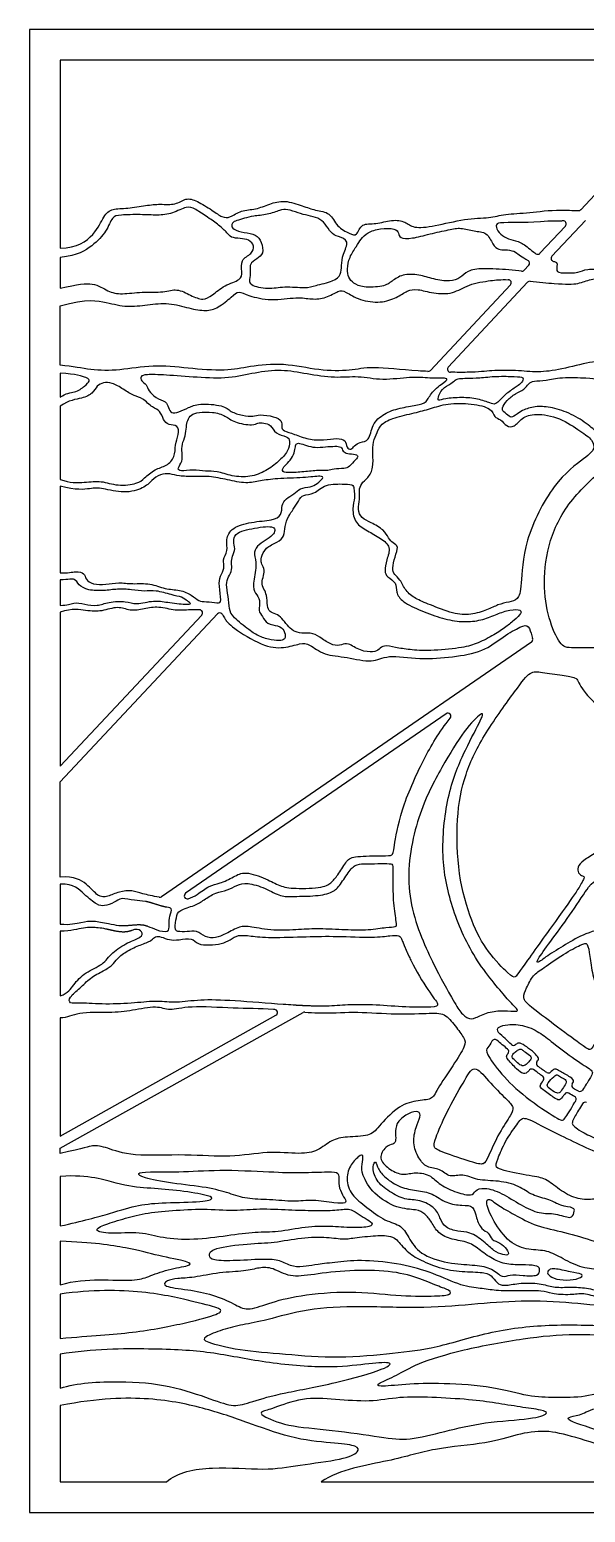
# Model space of a CAD drawing. Header units: millimetres. Extents: x -109 to 109, y -156 to 104.
# Drawn here: x 3.3 to 39.6, y 7.4 to 104.2 of the extents above; entities that cross this region are included whole.
import ezdxf

# ---------------------------------------------------------------- set-up
doc = ezdxf.new("R2010")
doc.units = ezdxf.units.MM
doc.header["$MEASUREMENT"] = 0
doc.layers.add('Layer 03', color=5, linetype='Continuous', true_color=0x0000ff)

msp = doc.modelspace()

# ---------------------------------------------------------------- linework, layer by layer
at = {"layer": 'Layer 03'}
for p, q in [((109.39, 104.176), (3.3, 104.176)), ((3.3, 104.176), (3.3, 7.419)), ((48.363, 102.176), (5.3, 102.176)), ((5.3, 102.176), (5.3, 89.925)), ((39.253, 92.429), (48.363, 102.176)), ((36.589, 89.58), (38.254, 91.36)), ((39.551, 91.723), (37.368, 89.388)), ((5.3, 89.31), (5.3, 87.302)), ((35.862, 88.802), (35.557, 88.476)), ((34.666, 87.522), (29.443, 81.935)), ((30.608, 82.155), (35.783, 87.692)), ((5.3, 82.272), (5.3, 86.158)), ((5.3, 81.759), (5.3, 80.196)), ((5.3, 79.611), (5.3, 74.829)), ((5.3, 74.389), (5.3, 68.733)), ((5.3, 68.272), (5.3, 66.605)), ((5.3, 66.172), (5.3, 56.105)), ((5.3, 55.08), (15.55, 66.046)), ((5.3, 56.105), (14.527, 65.977)), ((36.032, 64.215), (11.909, 47.587)), ((30.473, 59.533), (13.475, 47.817)), ((5.3, 48.876), (5.3, 55.08)), ((5.3, 48.409), (5.3, 45.809)), ((5.3, 45.35), (5.3, 41.126)), ((5.3, 31.175), (21.133, 40.04)), ((5.3, 31.977), (19.369, 39.854)), ((5.3, 39.699), (5.3, 31.977)), ((5.3, 30.84), (5.3, 31.175)), ((5.3, 29.346), (5.3, 26.112)), ((5.3, 25.108), (5.3, 22.275)), ((5.3, 21.662), (5.3, 18.765)), ((5.3, 17.733), (5.3, 15.517)), ((5.3, 14.39), (5.3, 9.419)), ((5.3, 9.419), (12.222, 9.419)), ((22.326, 9.419), (51.402, 9.419)), ((3.3, 7.419), (109.39, 7.419))]:
    msp.add_line(p, q, dxfattribs=at)
for centre, start, end in [((39.106, 92.566), 267.29762, 316.93275), ((38.107, 91.497), 316.93275, 94.67138), ((35.716, 88.938), 316.93275, 57.30975), ((36.443, 89.716), 233.55899, 316.93275), ((37.514, 89.251), 136.93275, 258.9168), ((35.411, 88.612), 262.81617, 316.93275), ((34.52, 87.659), 316.93275, 88.16211), ((35.929, 87.555), 84.74202, 136.93275), ((29.297, 82.071), 267.0303, 316.93275), ((30.754, 82.019), 136.93275, 268.8685), ((14.381, 66.114), 316.93275, 88.92839), ((15.696, 65.909), 45.00481, 136.93275), ((35.919, 64.379), 304.57724, 17.49241), ((30.586, 59.368), 320.71244, 124.57724), ((11.796, 47.752), 259.43904, 304.57724), ((13.589, 47.652), 124.57724, 286.86786), ((19.271, 40.028), 299.24564, 85.96056), ((21.231, 39.865), 85.66041, 119.24564), ((34.004, 38.901), 122.84987, 226.25974), ((33.641, 38.083), 50.17054, 154.57499), ((34.872, 38.093), 227.97143, 310.37515), ((34.354, 37.493), 321.32222, 50.73822), ((36.555, 36.704), 142.60856, 233.62864), ((36.06, 36.15), 53.18178, 135.50741), ((36.654, 35.717), 321.5185, 54.54258), ((37.141, 36.292), 236.18483, 315.89851), ((38.864, 35.265), 146.08741, 241.68881), ((39.201, 35.087), 242.47702, 327.41777), ((38.366, 34.601), 59.73333, 144.41908), ((38.754, 34.381), 328.16041, 61.17471), ((39.529, 33.978), 63.80043, 148.44352)]:
    msp.add_arc(centre, 0.2, start, end, dxfattribs=at)
for points, knots in [([(5.3, 89.925), (6.401, 89.925), (7.649, 90.83), (8.113, 92.078), (8.676, 92.518), (9.655, 92.493), (10.927, 92.714), (11.807, 92.811), (12.835, 92.714), (13.495, 93.227), (14.18, 93.032), (15.257, 92.371), (15.868, 91.906), (16.358, 91.882), (17.092, 92.42), (18.046, 92.42), (18.951, 92.811), (19.905, 93.081), (21.153, 92.665), (21.911, 92.371), (22.938, 92.273), (23.305, 91.295), (24.235, 90.854), (24.651, 90.659), (24.92, 91.588), (25.874, 91.441), (26.926, 91.808), (27.856, 91.662), (28.271, 91.197), (29.641, 91.319), (31.741, 91.872), (33.354, 91.872), (34.242, 92.152), (35.878, 92.199), (37.403, 92.443), (38.717, 92.384), (39.097, 92.366)], [536.457044, 536.457044, 536.457044, 536.457044, 537.767975, 539.078907, 540.389838, 541.700769, 543.0117, 544.322632, 545.633563, 546.944494, 548.255425, 549.566357, 550.877288, 552.188219, 553.49915, 554.810082, 556.121013, 557.431944, 558.742876, 560.053807, 561.364738, 562.675669, 563.986601, 565.297532, 566.608463, 567.919394, 569.230326, 570.541257, 571.852188, 573.163119, 574.474051, 575.784982, 577.095913, 578.406844, 579.717776, 580.262351, 580.262351, 580.262351, 580.262351]), ([(35.386, 88.414), (35.155, 88.443), (34.435, 88.52), (32.785, 88.62), (31.829, 88.456), (31.406, 87.951), (30.763, 87.705), (29.616, 87.883), (28.728, 88.211), (27.594, 88.238), (26.911, 87.746), (26.433, 87.391), (24.971, 87.336), (24.424, 87.623), (24.083, 87.992), (24.014, 88.525), (24.137, 89.331), (24.465, 89.814), (24.593, 90.011), (24.72, 90.208), (24.902, 90.514), (25.314, 90.952), (26.165, 91.218), (27.189, 91.218), (27.389, 90.899), (27.389, 90.567), (28.213, 90.514), (29.397, 90.859), (30.713, 91.125), (31.405, 91.285), (32.296, 90.992), (33.147, 90.992), (33.506, 90.115), (33.918, 89.782), (34.277, 89.835), (34.955, 89.742), (35.208, 89.463), (35.519, 89.292), (35.771, 89.14), (35.824, 89.107)], [-14.800309, -14.800309, -14.800309, -14.800309, -14.264597, -13.422045, -12.579492, -11.73694, -10.894388, -10.051835, -9.209283, -8.36673, -7.524178, -6.681625, -5.839073, -4.99652, -4.153968, -3.311416, -2.468863, -1.626311, -1.626311, -1.626311, -0.783758, 0.058794, 0.901347, 1.743899, 2.586452, 3.429004, 4.271557, 5.114109, 5.956661, 6.799214, 7.641766, 8.484319, 9.326871, 10.169424, 11.011976, 11.854529, 12.697081, 13.539634, 13.762297, 13.762297, 13.762297, 13.762297]), ([(37.106, 91.678), (35.749, 91.574), (34.236, 91.591), (33.714, 91.556), (33.714, 91.191), (34.131, 90.686), (34.653, 90.478), (35.349, 90.339), (35.832, 89.936), (36.226, 89.627), (36.324, 89.555)], [31.627983, 31.627983, 31.627983, 31.627983, 33.210014, 34.792046, 36.374077, 37.956109, 39.53814, 41.120172, 42.702203, 43.197869, 43.197869, 43.197869, 43.197869]), ([(37.476, 89.055), (37.563, 89.038), (37.796, 88.963), (37.558, 88.347), (38.032, 88.302), (39.187, 88.287), (39.528, 88.598), (40.964, 88.509), (42.134, 88.139), (43.363, 88.184), (43.955, 88.48), (45.229, 88.154), (46.147, 88.11), (46.946, 88.376), (47.79, 88.006), (48.679, 88.302), (51.012, 88.435), (52.39, 88.484), (53.574, 88.144), (54.935, 88.111), (55.681, 88.371), (57.594, 88.192), (58.502, 87.949), (60.813, 88.067), (63.444, 88.318), (65.503, 88.05), (68.534, 88.091), (70.246, 88.088), (70.604, 88.087)], [259.34061, 259.34061, 259.34061, 259.34061, 259.978811, 261.560842, 263.142874, 264.724905, 266.306937, 267.888968, 269.471, 271.053031, 272.635063, 274.217094, 275.799126, 277.381157, 278.963189, 280.54522, 282.127251, 283.709283, 285.291314, 286.873346, 288.455377, 290.037409, 291.61944, 293.201472, 294.783503, 296.365535, 297.947566, 298.380682, 298.380682, 298.380682, 298.380682]), ([(5.3, 86.158), (7.054, 86.636), (8.42, 86.363), (9.64, 86.044), (10.985, 86.226), (12.398, 86.385), (13.72, 85.975), (14.837, 85.793), (15.566, 85.975), (16.54, 86.796), (16.927, 87.16), (17.497, 86.819), (19.032, 86.454), (20.812, 86.754), (21.665, 86.563), (22.644, 86.627), (23.497, 87.2), (23.853, 87.123), (24.808, 86.5), (26.22, 86.309), (27.277, 86.691), (27.939, 87.162), (28.566, 87.279), (29.61, 86.952), (30.955, 86.902), (31.873, 87.581), (33.378, 87.806), (34.021, 87.875), (34.526, 87.858)], [-182.403277, -182.403277, -182.403277, -182.403277, -181.090518, -179.777759, -178.465001, -177.152242, -175.839483, -174.526725, -173.213966, -171.901207, -170.588448, -169.27569, -167.962931, -166.650172, -165.337414, -164.024655, -162.711896, -161.399137, -160.086379, -158.77362, -157.460861, -156.148103, -154.835344, -153.522585, -152.209827, -150.897068, -149.584309, -148.499994, -148.499994, -148.499994, -148.499994]), ([(35.947, 87.754), (36.495, 87.704), (38.059, 87.549), (39.152, 87.56), (39.871, 87.932), (40.909, 87.984), (41.683, 87.863), (42.284, 87.469), (43.291, 87.499), (44.088, 87.77), (45.064, 87.589), (45.816, 87.559), (46.868, 87.845), (47.559, 87.589), (48.37, 87.559), (49.227, 87.71), (51.221, 88.062), (52.445, 87.866), (54.061, 87.655), (55.119, 87.67), (56.116, 87.911), (57.28, 87.775), (58.775, 87.503), (59.833, 87.488), (61.978, 87.534), (63.847, 87.488), (64.98, 87.366), (66.343, 87.626), (67.708, 87.562), (68.876, 87.566), (69.269, 87.567)], [182.530111, 182.530111, 182.530111, 182.530111, 183.29686, 184.609619, 185.922378, 187.235136, 188.547895, 189.860654, 191.173412, 192.486171, 193.79893, 195.111688, 196.424447, 197.737206, 199.049964, 200.362723, 201.675482, 202.988241, 204.300999, 205.613758, 206.926517, 208.239275, 209.552034, 210.864793, 212.177551, 213.49031, 214.803069, 216.115828, 217.428586, 218.084979, 218.084979, 218.084979, 218.084979]), ([(66.717, 85.46), (66.408, 85.562), (65.338, 85.881), (63.762, 85.97), (61.253, 85.765), (59.311, 85.339), (56.5, 84.03), (55.522, 83.158), (55.243, 83.193), (53.481, 83.768), (50.479, 83.681), (48.634, 82.917), (47.713, 82.349), (47.221, 82.387), (46.224, 82.551), (44.849, 82.538), (43.574, 82.298), (42.539, 82.273), (41.126, 82.576), (39.978, 82.538), (37.93, 81.976), (36.441, 81.794), (35.055, 81.95), (33.358, 81.95), (32.504, 81.806), (31.156, 81.811), (30.75, 81.819)], [221.801157, 221.801157, 221.801157, 221.801157, 222.587467, 224.393982, 226.200496, 228.007011, 229.813526, 231.620041, 233.426556, 235.233071, 237.039585, 238.8461, 240.652615, 242.45913, 244.265645, 246.07216, 247.878675, 249.685189, 251.491704, 253.298219, 255.104734, 256.911249, 258.717764, 260.524278, 262.330793, 263.021408, 263.021408, 263.021408, 263.021408]), ([(29.287, 81.872), (29.072, 81.883), (27.701, 81.964), (25.474, 82.229), (24.301, 81.898), (22.213, 81.898), (19.85, 82.448), (17.567, 82.203), (16.181, 81.877), (13.588, 82.073), (11.348, 82.337), (9.129, 81.903), (7.264, 81.951), (6.139, 82.192), (5.3, 82.272)], [-206.495244, -206.495244, -206.495244, -206.495244, -206.160097, -204.353582, -202.547068, -200.740553, -198.934038, -197.127523, -195.321008, -193.514493, -191.707979, -189.901464, -188.094949, -186.288434, -186.288434, -186.288434, -186.288434]), ([(5.3, 66.605), (5.767, 66.605), (6.151, 66.836), (6.875, 66.693), (7.73, 66.529), (8.399, 66.847), (9.66, 66.901), (10.164, 66.627), (11.491, 66.967), (12.193, 66.803), (13.619, 66.649), (13.882, 66.715), (13.608, 66.869), (13.246, 67.165), (12.61, 67.263), (11.48, 67.625), (10.822, 67.494), (9.945, 67.647), (9.002, 67.691), (8.18, 67.548), (7.094, 67.57), (6.447, 67.943), (6.293, 68.393), (5.855, 68.294), (5.3, 68.272)], [354.332658, 354.332658, 354.332658, 354.332658, 355.158081, 355.983504, 356.808927, 357.63435, 358.459773, 359.285196, 360.110619, 360.936042, 361.761465, 362.586888, 363.412311, 364.237734, 365.063157, 365.88858, 366.714003, 367.539426, 368.364849, 369.190272, 370.015695, 370.841118, 371.666541, 372.491964, 372.491964, 372.491964, 372.491964]), ([(14.385, 66.314), (14.185, 66.317), (13.628, 66.326), (12.845, 66.227), (11.691, 66.566), (10.777, 66.37), (9.835, 66.214), (9.07, 66.591), (8, 66.183), (7.022, 66.234), (6.09, 66.428), (5.3, 66.172)], [-17.349443, -17.349443, -17.349443, -17.349443, -16.568654, -15.279712, -13.990771, -12.701829, -11.412887, -10.123945, -8.835003, -7.546062, -6.25712, -6.25712, -6.25712, -6.25712]), ([(15.838, 66.051), (15.854, 66.034), (15.962, 65.916), (16, 65.752), (16.392, 65.236), (18.527, 63.888), (19.899, 63.781), (21.003, 64.155), (21.52, 64.119), (22.482, 63.336), (23.961, 63.264), (25.743, 62.801), (26.526, 63.425), (28.773, 63.054), (30.916, 63.232), (32.913, 63.556), (34.199, 64.601), (35.402, 65.271), (35.883, 65.354), (36.009, 64.767), (36.092, 64.495), (36.109, 64.439)], [113.388144, 113.388144, 113.388144, 113.388144, 113.5953, 114.884242, 116.173184, 117.462126, 118.751067, 120.040009, 121.328951, 122.617893, 123.906834, 125.195776, 126.484718, 127.77366, 129.062602, 130.351543, 131.640485, 132.929427, 134.218369, 135.507311, 135.863105, 135.863105, 135.863105, 135.863105]), ([(13.647, 47.461), (13.862, 47.526), (14.326, 47.786), (15.042, 48.362), (15.655, 48.422), (16.663, 48.896), (17.276, 49.291), (18.818, 48.758), (19.588, 48.272), (20.502, 48.1), (22.565, 48.175), (23.006, 48.53), (23.447, 49.046), (23.995, 50.013), (24.446, 50.25), (26.488, 50.264), (27.001, 50.276), (27.035, 50.583), (27.445, 53.114), (28.849, 56.351), (30.008, 58.345), (30.741, 59.241)], [56.359413, 56.359413, 56.359413, 56.359413, 57.196936, 58.485878, 59.77482, 61.063762, 62.352703, 63.641645, 64.930587, 66.219529, 67.508471, 68.797412, 70.086354, 71.375296, 72.664238, 73.95318, 75.242121, 76.531063, 77.820005, 79.108947, 80.173244, 80.173244, 80.173244, 80.173244]), ([(11.759, 47.556), (11.34, 47.634), (10.558, 47.796), (10.021, 48.026), (9.131, 47.947), (8.36, 47.572), (7.767, 47.552), (7.075, 48.441), (6.225, 48.936), (5.3, 48.876)], [82.942763, 82.942763, 82.942763, 82.942763, 84.119478, 85.40842, 86.697362, 87.986304, 89.275246, 90.564187, 91.853129, 91.853129, 91.853129, 91.853129]), ([(10.857, 47.281), (10.606, 47.321), (10.089, 47.336), (9.26, 47.568), (8.855, 47.21), (8.139, 46.961), (7.734, 47.024), (6.894, 47.693), (6.178, 48.44), (5.3, 48.409)], [18.642633, 18.642633, 18.642633, 18.642633, 19.341411, 20.210493, 21.079575, 21.948658, 22.81774, 23.686822, 24.555904, 24.555904, 24.555904, 24.555904]), ([(10.951, 45.689), (10.96, 45.686), (11.211, 45.6), (11.517, 45.42), (12.435, 45.218), (12.373, 45.747), (12.42, 46.339), (12.643, 46.84), (12.4, 46.878), (12.253, 46.904)], [12.67252, 12.67252, 12.67252, 12.67252, 12.703782, 13.572865, 14.441947, 15.311029, 16.180111, 17.049193, 17.642633, 17.642633, 17.642633, 17.642633]), ([(5.3, 45.809), (5.944, 45.747), (6.723, 45.949), (7.439, 46.058), (8.287, 45.867), (8.903, 45.748), (9.119, 45.724)], [27.155498, 27.155498, 27.155498, 27.155498, 28.02458, 28.893662, 29.762744, 30.315154, 30.315154, 30.315154, 30.315154]), ([(8.263, 45.485), (8.088, 45.521), (7.752, 45.58), (6.857, 45.618), (6.009, 45.35), (5.3, 45.35)], [-36.237574, -36.237574, -36.237574, -36.237574, -35.532538, -34.543982, -33.555426, -33.555426, -33.555426, -33.555426]), ([(5.3, 41.126), (5.812, 41.295), (6.123, 41.846), (6.914, 42.68), (8.115, 43.146), (8.623, 43.937), (9.725, 44.644), (10.63, 44.94), (10.7, 45.322), (10.297, 45.51), (10.048, 45.42), (9.969, 45.391)], [-29.330944, -29.330944, -29.330944, -29.330944, -28.342388, -27.353832, -26.365276, -25.37672, -24.388165, -23.399609, -22.411053, -21.422497, -21.025617, -21.025617, -21.025617, -21.025617]), ([(20.49, 40.519), (20.285, 40.532), (19.121, 40.613), (16.46, 40.829), (14.366, 40.894), (12.847, 40.638), (11.655, 40.824), (10.234, 40.653), (8.213, 40.55), (6.49, 40.692), (5.878, 40.576), (5.838, 41.025), (6.34, 41.417), (6.571, 41.63), (6.802, 41.844), (7.223, 42.306), (8.147, 42.768), (8.73, 43.133), (8.966, 43.545), (9.674, 44.089), (10.534, 44.458), (11.301, 44.735), (11.487, 45.042), (11.86, 44.994), (12.402, 44.759), (13.01, 44.756), (13.942, 44.942), (14.235, 44.458), (15.014, 44.431), (15.851, 44.501), (16.375, 44.774), (16.886, 45.128), (17.677, 45.033), (18.886, 44.899), (21.481, 44.994), (23.215, 45.029), (25.872, 44.905), (26.853, 45.077), (27.457, 45.077), (27.529, 44.929), (27.628, 44.677)], [56.45572, 56.45572, 56.45572, 56.45572, 56.740293, 58.006786, 59.27328, 60.539773, 61.806266, 63.07276, 64.339253, 65.605746, 66.872239, 68.138733, 69.405226, 69.405226, 69.405226, 70.671719, 71.938213, 73.204706, 74.471199, 75.737693, 77.004186, 78.270679, 79.537173, 80.803666, 82.070159, 83.336653, 84.603146, 85.869639, 87.136133, 88.402626, 89.669119, 90.935613, 92.202106, 93.468599, 94.735093, 96.001586, 97.268079, 98.534573, 99.801066, 101.049309, 101.049309, 101.049309, 101.049309]), ([(28.056, 43.672), (28.102, 43.575), (28.43, 42.908), (29.373, 41.302), (30.093, 40.492), (29.704, 40.375), (27.874, 40.377), (25.883, 40.545), (24.111, 40.557), (23.147, 40.469), (22.645, 40.454)], [46.593589, 46.593589, 46.593589, 46.593589, 46.821122, 48.087615, 49.354108, 50.620602, 51.887095, 53.153588, 54.420082, 55.45572, 55.45572, 55.45572, 55.45572]), ([(19.285, 40.228), (19.259, 40.23), (18.29, 40.297), (16.701, 40.297), (13.582, 40.493), (12.39, 40.096), (11.662, 40.515), (9.964, 40.14), (8.596, 40.007), (6.347, 40.096), (5.751, 39.676), (5.3, 39.699)], [55.041164, 55.041164, 55.041164, 55.041164, 55.088121, 56.799435, 58.510749, 60.222063, 61.933376, 63.64469, 65.356004, 67.067318, 68.778632, 68.778632, 68.778632, 68.778632]), ([(21.246, 40.065), (21.549, 40.042), (22.786, 39.964), (24.303, 40.127), (26.907, 39.916), (29.426, 39.979), (30.379, 40.043), (31.077, 39.154), (31.67, 38.349), (31.797, 37.926), (30.95, 36.634), (29.786, 34.898), (29.595, 34.327), (28.537, 34.327), (27.267, 33.925), (25.987, 32.48), (25.528, 31.955), (23.932, 31.933), (22.992, 31.758), (22.117, 30.971), (21.024, 30.774), (18.837, 31.015), (16.432, 30.534), (13.567, 30.818), (9.85, 30.621), (8.298, 31.255), (7.357, 31.409), (6.92, 31.19), (5.3, 30.84)], [-289.761308, -289.761308, -289.761308, -289.761308, -289.228972, -287.517658, -285.806344, -284.09503, -282.383716, -280.672402, -278.961088, -277.249774, -275.53846, -273.827146, -272.115832, -270.404518, -268.693204, -266.98189, -265.270576, -263.559262, -261.847948, -260.136634, -258.42532, -256.714006, -255.002692, -253.291378, -251.580064, -249.86875, -248.157436, -246.446122, -246.446122, -246.446122, -246.446122]), ([(33.895, 39.069), (34.045, 39.166), (34.532, 39.279), (35.602, 39.248), (36.7, 38.663), (37.202, 38.253), (37.612, 37.932), (38.022, 37.611), (39.16, 36.739), (40.108, 36.24), (40.004, 35.97), (39.536, 35.239), (39.37, 34.979)], [56.725979, 56.725979, 56.725979, 56.725979, 57.815733, 59.261592, 60.707451, 62.15331, 62.15331, 62.15331, 63.599169, 65.045028, 66.490887, 67.211769, 67.211769, 67.211769, 67.211769]), ([(33.46, 38.169), (33.376, 37.992), (33.132, 37.675), (33.003, 37.499), (34.012, 36.016), (35.57, 34.532), (37.914, 32.962), (38.163, 32.962), (38.582, 33.721), (38.907, 34.248), (38.924, 34.275)], [0.912619, 0.912619, 0.912619, 0.912619, 2.115036, 3.560895, 5.006754, 6.452613, 7.898472, 9.34433, 10.790189, 10.86911, 10.86911, 10.86911, 10.86911]), ([(36.396, 36.826), (36.427, 36.866), (36.511, 36.992), (36.493, 37.13), (36.123, 37.5), (35.579, 37.903), (35.244, 38.094), (35.07, 37.999), (35.001, 37.94)], [72.111017, 72.111017, 72.111017, 72.111017, 72.330772, 72.89802, 73.465267, 74.032515, 74.599763, 74.963327, 74.963327, 74.963327, 74.963327]), ([(35.918, 36.29), (35.863, 36.234), (35.666, 36.046), (35.503, 36.02), (35.122, 36.292), (34.651, 36.779), (34.531, 36.938), (34.411, 37.098), (34.405, 37.228), (34.468, 37.315), (34.51, 37.368)], [16.628851, 16.628851, 16.628851, 16.628851, 16.837652, 17.4049, 17.972148, 18.539396, 18.539396, 18.539396, 19.106643, 19.506613, 19.506613, 19.506613, 19.506613]), ([(38.698, 35.377), (38.732, 35.427), (38.829, 35.604), (38.659, 35.792), (37.821, 36.238), (37.603, 36.39), (37.436, 36.303), (37.315, 36.184), (37.305, 36.174), (37.295, 36.164), (37.285, 36.153)], [68.177607, 68.177607, 68.177607, 68.177607, 68.394622, 69.014147, 69.633672, 70.253197, 70.872722, 70.872722, 70.872722, 70.922763, 70.922763, 70.922763, 70.922763]), ([(38.203, 34.717), (38.153, 34.647), (37.988, 34.418), (37.832, 34.279), (37.56, 34.443), (36.668, 35.063), (36.557, 35.253), (36.719, 35.477), (36.81, 35.592)], [12.071415, 12.071415, 12.071415, 12.071415, 12.315305, 12.93483, 13.554355, 14.17388, 14.793406, 15.267929, 15.267929, 15.267929, 15.267929]), ([(39.358, 34.083), (39.179, 33.79), (38.65, 32.906), (38.68, 32.714), (39.271, 32.213), (42.387, 30.816), (45.594, 29.902), (50.197, 28.989), (51.558, 28.971), (51.699, 29.174), (52.242, 30.211), (52.461, 30.623)], [79.140849, 79.140849, 79.140849, 79.140849, 80.205449, 82.485175, 84.764901, 87.044627, 89.324353, 91.60408, 93.883806, 96.163532, 97.581434, 97.581434, 97.581434, 97.581434])]:
    msp.add_open_spline(points, degree=3, knots=knots, dxfattribs=at)
for points, degree in [([(5.3, 87.302), (6.462, 87.562), (7.485, 87.721), (8.408, 87.056), (9.279, 86.883), (10.628, 87.08), (12.104, 87.007), (12.883, 87.323), (13.82, 86.818), (14.636, 86.477), (15.179, 86.809), (15.994, 87.515), (17.135, 87.84), (17.16, 88.33), (17.038, 89.18), (17.828, 89.552), (17.994, 90.075), (17.614, 90.493), (17.048, 90.537), (16.397, 90.612), (16.231, 90.88), (15.65, 91.432), (14.936, 91.912), (14.071, 92.494), (13.578, 92.703), (12.623, 92.151), (11.623, 92.047), (10.563, 92.121), (9.134, 92.091), (8.683, 91.992), (8.345, 91.036), (7.461, 90.071), (6.431, 89.43), (5.3, 89.31)], 3), ([(17.311, 91.865), (17.49, 91.919), (17.853, 92.037), (18.822, 92.072), (19.661, 92.427), (20.086, 92.486), (20.831, 92.202), (21.457, 92.037), (22.13, 91.907), (22.591, 91.529), (22.946, 90.89), (23.383, 90.678), (24.21, 90.43), (23.702, 89.496), (23.631, 88.751), (23.631, 88.196), (23.194, 87.759), (21.835, 87.463), (21.398, 87.286), (19.85, 87.463), (18.893, 87.203), (17.534, 87.511), (17.699, 87.972), (17.675, 88.598), (17.675, 88.976), (18.29, 89.283), (18.597, 89.697), (18.361, 90.524), (17.947, 90.855), (17.049, 90.973), (16.435, 91.186), (16.494, 91.588), (16.777, 91.718), (17.132, 91.812), (17.311, 91.865)], 3), ([(37.99, 91.688), (37.848, 91.676), (37.707, 91.663), (37.39, 91.7), (37.248, 91.689), (37.106, 91.678)], 5), ([(38.091, 91.696), (38.057, 91.694), (38.024, 91.691), (37.99, 91.688)], 3), ([(5.3, 80.196), (5.658, 80.463), (6.264, 80.463), (6.94, 80.928), (7.235, 81.28), (7.165, 81.421), (6.32, 81.702), (5.3, 81.759)], 3), ([(12.232, 81.632), (12.799, 81.597), (14.239, 81.477), (16.349, 81.379), (18.001, 81.804), (19.719, 82.017), (21.355, 81.706), (23.252, 81.412), (24.708, 81.592), (26.295, 81.248), (28.209, 81.543), (29.384, 81.416), (30.693, 81.456), (30.439, 81.238), (29.457, 80.518), (29.23, 79.828), (28.577, 79.665), (27.452, 79.502), (26.399, 79.148), (25.61, 78.422), (25.479, 77.276), (24.817, 77.294), (24.478, 77.01), (24.275, 76.743), (23.954, 76.872), (23.954, 77.414), (23.357, 77.533), (22.512, 77.386), (21.472, 77.405), (20.557, 77.8), (19.808, 77.998), (19.724, 78.247), (19.776, 78.663), (19.288, 78.944), (18.237, 79.079), (17.925, 78.923), (17.197, 78.975), (16.375, 79.235), (16.021, 79.672), (14.267, 79.801), (13.685, 79.51), (13, 79.208), (12.535, 79.092), (12.349, 79.534), (12.232, 79.906), (11.512, 80.127), (11.035, 80.638), (10.942, 81.022), (10.57, 81.254), (10.512, 81.556), (10.837, 81.684), (11.665, 81.666), (12.232, 81.632)], 3), ([(30.772, 81.082), (30.621, 80.984), (30.149, 80.744), (29.927, 80.104), (29.929, 79.947), (30.314, 80.097), (31.502, 80.199), (32.547, 80.097), (33.434, 79.769), (33.644, 79.707), (33.894, 79.903), (34.375, 80.427), (35.114, 80.923), (35.417, 81.12), (35.578, 81.506), (35.05, 81.536), (33.732, 81.578), (32.608, 81.44), (31.791, 81.425), (31.309, 81.421), (31.06, 81.33), (30.924, 81.179), (30.772, 81.082)], 3), ([(35.858, 81.053), (35.764, 80.957), (35.582, 80.692), (35.003, 80.439), (34.4, 79.997), (34.094, 79.44), (34.17, 79.276), (34.629, 78.894), (34.804, 78.861), (35.416, 79.352), (36.273, 79.612), (37.21, 79.576), (38.502, 79.198), (39.677, 78.479), (40.44, 77.79), (40.589, 77.386), (40.951, 77.322), (41.76, 77.396), (42.165, 77.876), (42.399, 78.089), (44.419, 78.286), (45.515, 78.007), (46.358, 77.774), (46.999, 77.849), (46.905, 78.026), (46.624, 78.651), (46.426, 79.266), (46.291, 79.766), (45.551, 79.922), (44.385, 80.38), (43.27, 80.526), (42.498, 80.395), (41.849, 79.849), (41.145, 80.087), (40.4, 80.787), (40.376, 81.386), (39.795, 81.44), (37.902, 81.518), (36.983, 81.259), (36.146, 81.269), (35.952, 81.149), (35.858, 81.053)], 3), ([(5.3, 74.829), (5.907, 74.59), (6.964, 74.62), (7.933, 74.769), (9.035, 74.367), (10.406, 74.546), (10.733, 74.873), (11.478, 75.529), (12.238, 75.678), (12.804, 76.289), (12.774, 77.093), (13.042, 77.749), (13.013, 78.389), (12.327, 78.359), (12.029, 78.687), (11.806, 79.357), (11.344, 79.447), (10.644, 80.177), (10.152, 80.236), (9.407, 80.713), (8.663, 81.175), (8.082, 81.145), (7.694, 80.966), (7.411, 80.43), (6.815, 80.102), (5.847, 79.998), (5.3, 79.611)], 3), ([(39.198, 77.993), (38.838, 78.24), (37.903, 78.89), (36.239, 79.162), (35.397, 78.863), (34.908, 78.216), (34.396, 78.254), (34.044, 78.783), (33.571, 78.843), (33.506, 79.468), (32.15, 79.799), (30.521, 79.802), (29.43, 79.434), (28.456, 79.172), (27.044, 78.864), (26.199, 78.464), (25.966, 77.88), (25.701, 77.3), (25.665, 76.521), (25.75, 75.577), (25.38, 74.902), (24.902, 74.555), (24.779, 74.11), (24.861, 73.55), (24.682, 72.863), (24.939, 72.28), (25.533, 72.028), (26.456, 71.535), (26.688, 70.982), (27.01, 70.658), (27.396, 70.484), (27.127, 69.766), (26.933, 68.992), (27.072, 68.612), (27.465, 68.336), (27.818, 67.543), (28.448, 67.035), (29.321, 66.684), (30.989, 66.017), (32.062, 65.964), (33.196, 66.316), (33.837, 66.659), (34.576, 66.835), (35.165, 66.958), (35.403, 67.695), (35.449, 70.676), (37.476, 74.743), (39.723, 76.36), (40.167, 76.784), (40.066, 77.409), (39.559, 77.747), (39.198, 77.993)], 3), ([(13.526, 78.244), (13.509, 78.074), (13.477, 77.661), (13.215, 77.118), (13.244, 76.566), (13.283, 76.004), (12.925, 75.539), (13.07, 75.326), (13.981, 75.491), (14.778, 75.317), (15.48, 75.409), (16.485, 75.013), (17.696, 74.954), (18.742, 75.37), (19.549, 75.988), (20.185, 76.663), (20.301, 77.364), (20.133, 77.633), (19.307, 77.792), (19.048, 78.409), (18.553, 78.519), (18.153, 78.543), (17.97, 78.316), (16.557, 78.537), (16.112, 78.999), (15.247, 79.244), (14.288, 79.214), (13.817, 79.066), (13.58, 78.682), (13.544, 78.414), (13.526, 78.244)], 3), ([(20.503, 76.442), (20.435, 76.286), (20.216, 75.956), (19.837, 75.641), (19.728, 75.301), (20.275, 75.25), (21.322, 75.327), (22.278, 75.443), (22.799, 75.366), (23.068, 75.526), (23.884, 75.52), (24.128, 75.629), (24.597, 76.136), (24.757, 76.329), (24.61, 76.464), (23.999, 76.509), (23.73, 76.644), (23.64, 76.984), (23.255, 76.99), (22.599, 76.965), (21.912, 76.881), (21.354, 77.042), (20.866, 77.215), (20.666, 77.157), (20.628, 76.894), (20.572, 76.599), (20.503, 76.442)], 3), ([(41.09, 75.799), (40.346, 75.194), (38.504, 73.563), (37.114, 70.878), (36.772, 67.986), (37.114, 65.725), (37.929, 63.911), (38.481, 63.805), (41.11, 63.858), (43.765, 63.569), (46.914, 62.78), (48.119, 62.07), (48.119, 62.228), (47.407, 64.305), (47.511, 69.144), (49.139, 72.914), (50.622, 74.843), (51.11, 75.728), (50.45, 75.808), (46.388, 76.756), (44.035, 77.216), (42.97, 77.193), (41.834, 76.404), (41.09, 75.799)], 3), ([(5.3, 68.733), (5.778, 68.7), (6.348, 68.875), (6.918, 68.711), (6.918, 68.305), (7.412, 67.965), (8.278, 67.954), (9.101, 68.123), (9.989, 67.986), (11.18, 68.077), (12.129, 67.645), (13.1, 67.637), (13.912, 67.288), (14.322, 66.833), (14.777, 66.878), (15.62, 66.734), (15.825, 66.795), (15.648, 67.939), (15.687, 68.52), (16.07, 69.035), (15.846, 69.576), (16.281, 70.157), (16.06, 70.876), (16.464, 71.708), (17.748, 72.063), (19.203, 72.16), (19.766, 72.466), (19.729, 73.163), (19.998, 73.567), (20.561, 73.873), (20.915, 74.264), (21.649, 74.325), (22.052, 74.521), (22.493, 74.937), (22.395, 75.083), (21.245, 74.924), (19.354, 74.889), (18.327, 74.732), (17.457, 74.532), (16.201, 74.803), (14.974, 75.06), (14.004, 75.003), (12.991, 75.031), (12.477, 75.217), (11.807, 75.188), (11.265, 74.76), (10.765, 74.247), (9.51, 73.876), (7.941, 74.289), (7.37, 74.247), (6.328, 74.104), (5.3, 74.389)], 3), ([(28.878, 66.255), (28.43, 66.439), (27.566, 66.83), (27.17, 67.479), (27.272, 68.082), (26.586, 68.488), (26.44, 68.809), (26.56, 69.562), (26.917, 70.421), (26.218, 70.99), (25.313, 71.478), (24.521, 71.946), (24.309, 72.946), (24.542, 73.678), (24.436, 74.147), (24.487, 74.467), (23.955, 74.526), (22.54, 74.549), (21.861, 73.823), (21.102, 73.862), (20.85, 73.448), (20.481, 72.834), (20.198, 72.485), (19.916, 71.742), (19.954, 71.12), (19.487, 70.705), (18.666, 70.404), (18.387, 69.682), (18.38, 69.384), (18.618, 69.04), (18.579, 68.53), (18.397, 68.113), (18.584, 67.641), (18.775, 67.318), (18.806, 66.53), (18.932, 66.158), (19.363, 66.059), (19.754, 65.787), (20.108, 65.304), (20.478, 64.914), (21.019, 64.761), (21.806, 64.839), (22.351, 64.44), (23.094, 63.944), (23.691, 64.019), (24.004, 64.206), (24.899, 63.606), (25.754, 63.536), (26.115, 63.72), (26.365, 64.036), (27.152, 63.854), (28.071, 63.709), (29.321, 63.62), (31.493, 63.821), (32.391, 64.06), (33.514, 64.621), (34.303, 65.14), (34.913, 65.631), (35.44, 66.125), (35.299, 66.366), (34.399, 66.301), (33.601, 65.93), (32.633, 65.59), (31.499, 65.497), (30.253, 65.728), (29.326, 66.072), (28.878, 66.255)], 3), ([(17.972, 71.637), (17.726, 71.594), (17.262, 71.51), (16.702, 71.266), (16.557, 70.769), (16.747, 70.317), (16.512, 69.793), (16.449, 69.396), (16.53, 68.953), (16.264, 68.455), (16.083, 68.02), (16.264, 67.2), (16.319, 66.345), (16.5, 65.872), (17.695, 64.94), (18.255, 64.569), (19.099, 64.325), (19.737, 64.278), (20.021, 64.435), (19.926, 65.003), (19.545, 65.312), (18.761, 65.342), (18.49, 65.925), (18.192, 66.199), (18.382, 66.994), (18.004, 67.382), (17.819, 67.918), (18.154, 69.293), (17.902, 69.949), (18.083, 70.497), (18.689, 70.824), (19.181, 71.187), (19.341, 71.509), (19.243, 71.724), (18.737, 71.769), (18.217, 71.681), (17.972, 71.637)], 3), ([(34.939, 60.969), (34.432, 60.278), (32.922, 58.206), (31.644, 55.622), (31.104, 52.779), (31.217, 49.01), (32.112, 45.849), (33.156, 43.972), (34.685, 42.398), (34.987, 42.293), (35.185, 42.627), (37.831, 46.311), (39.065, 48.036), (39.568, 48.933), (39.383, 48.919), (39.076, 49.124), (39.004, 49.5), (39.386, 49.97), (40.219, 50.425), (41.13, 51.066), (41.621, 51.895), (44.055, 55.419), (44.534, 56.053), (44.506, 56.208), (42.328, 58.39), (41.103, 59.459), (39.877, 60.471), (39.307, 61.212), (39.05, 61.689), (38.979, 61.888), (38.152, 62.03), (36.617, 62.254), (35.964, 62.352), (35.446, 61.66), (34.939, 60.969)], 3), ([(30.7, 41.253), (30.357, 41.867), (29.275, 43.765), (27.617, 48.101), (28.571, 53.051), (30.23, 56.132), (31.694, 58.574), (32.909, 59.744), (32.888, 59.352), (31.738, 57.296), (30.532, 54.451), (30.092, 50.377), (30.687, 47.183), (32.074, 43.756), (34.623, 40.711), (35.143, 40.245), (35.156, 40.072), (34.251, 40.178), (33.186, 40.098), (32.333, 39.632), (31.894, 39.592), (31.335, 40.085), (31.043, 40.64), (30.7, 41.253)], 3), ([(26.004, 49.752), (25.734, 49.746), (25.242, 49.715), (24.661, 49.762), (24.17, 49.34), (23.549, 48.33), (23.124, 47.87), (22.045, 47.623), (20.426, 47.623), (19.717, 47.562), (18.699, 48.163), (17.435, 48.548), (16.826, 48.368), (16.211, 47.987), (15.442, 47.905), (14.634, 47.356), (14.129, 47.018), (12.99, 46.724), (12.869, 46.281), (12.758, 45.471), (12.878, 45.307), (13.582, 45.292), (14.196, 45.426), (14.735, 44.917), (15.446, 44.889), (16.059, 45.143), (17.046, 45.696), (17.644, 45.651), (19.198, 45.352), (20.932, 45.457), (22.142, 45.517), (23.921, 45.427), (25.446, 45.382), (26.641, 45.606), (27.229, 45.579), (27.229, 45.788), (27.008, 47.146), (26.975, 48.768), (27.019, 49.706), (26.865, 49.75), (26.275, 49.758), (26.004, 49.752)], 3), ([(38.258, 44.466), (38.674, 44.719), (39.479, 45.222), (41.365, 45.674), (43.459, 45.938), (44.459, 45.976), (44.666, 46.24), (45.402, 47.693), (45.817, 48.712), (45.345, 48.73), (44.1, 48.523), (42.403, 48.485), (41.026, 48.598), (40.252, 48.655), (39.913, 48.504), (38.705, 46.604), (37.376, 44.807), (36.386, 43.461), (36.368, 43.18), (36.985, 43.704), (37.843, 44.213), (38.258, 44.466)], 3), ([(12.253, 46.904), (12.022, 46.945), (11.792, 46.99), (11.316, 47.187), (11.088, 47.245), (10.857, 47.281)], 5), ([(9.969, 45.391), (9.695, 45.294), (9.421, 45.199), (8.879, 45.345), (8.572, 45.421), (8.263, 45.485)], 5), ([(9.119, 45.724), (9.438, 45.688), (9.76, 45.687), (10.366, 45.845), (10.665, 45.785), (10.951, 45.689)], 5), ([(27.628, 44.677), (27.692, 44.514), (27.754, 44.35), (27.908, 43.989), (27.981, 43.83), (28.056, 43.672)], 5), ([(36.171, 42.425), (35.997, 42.214), (35.681, 41.596), (35.454, 41.009), (35.7, 40.612), (38.142, 38.776), (39.599, 37.716), (39.864, 37.565), (40.053, 37.792), (40.735, 38.984), (41.302, 39.987), (41.208, 40.139), (40.451, 41.255), (39.997, 42.486), (39.836, 43.764), (39.709, 44.65), (39.351, 44.499), (38.161, 43.888), (36.727, 42.858), (36.345, 42.635), (36.171, 42.425)], 3), ([(22.645, 40.454), (22.299, 40.443), (21.953, 40.443), (21.181, 40.476), (20.835, 40.496), (20.49, 40.519)], 5), ([(34.738, 37.944), (34.466, 38.19), (34.176, 38.459), (33.865, 38.756)], 3), ([(34.481, 37.648), (34.257, 37.831), (34.021, 38.026), (33.769, 38.236)], 3), ([(35.184, 37.611), (35.116, 37.575), (34.954, 37.456), (34.762, 37.249), (34.762, 37.099), (35.047, 36.835), (35.369, 36.535), (35.611, 36.571), (35.883, 36.828), (36.054, 37.042), (35.961, 37.256), (35.518, 37.52), (35.361, 37.67), (35.252, 37.646), (35.184, 37.611)], 3), ([(31.573, 35.433), (31.268, 34.896), (30.467, 33.519), (29.697, 31.66), (29.622, 31.228), (30.073, 30.965), (32.305, 30.216), (32.946, 30.072), (33.16, 30.501), (33.949, 32.268), (34.755, 33.423), (34.912, 33.861), (34.492, 34.284), (33.155, 35.624), (32.294, 36.736), (31.877, 35.969), (31.573, 35.433)], 3), ([(36.77, 35.88), (36.583, 36.012), (36.388, 36.155), (36.18, 36.31)], 3), ([(37.03, 36.126), (36.836, 36.256), (36.64, 36.394), (36.436, 36.543)], 3), ([(37.485, 35.848), (37.375, 35.748), (37.048, 35.4), (37.048, 35.172), (37.538, 34.834), (37.854, 34.715), (38.049, 35.03), (38.321, 35.444), (38.289, 35.661), (37.886, 35.857), (37.712, 35.999), (37.596, 35.948), (37.485, 35.848)], 3), ([(39.109, 34.91), (38.995, 34.969), (38.882, 35.029), (38.77, 35.089)], 3), ([(38.851, 34.556), (38.722, 34.627), (38.594, 34.699), (38.467, 34.774)], 3), ([(28.512, 32.536), (28.419, 32.252), (28.256, 31.538), (28.669, 30.488), (29.194, 29.887), (30.076, 29.887), (30.695, 29.212), (31.558, 29.568), (32.44, 29.062), (33.904, 29.08), (35.255, 28.743), (36.043, 28.086), (37.263, 27.842), (37.882, 27.41), (38.914, 27.317), (38.801, 26.998), (38.689, 26.51), (37.582, 26.979), (36.587, 26.866), (35.368, 27.448), (34.073, 28.292), (32.928, 28.668), (32.29, 28.405), (32.234, 28.03), (31.164, 28.274), (30.057, 28.761), (29.401, 29.512), (28.35, 29.625), (27.562, 29.381), (26.717, 29.831), (26.004, 30.506), (26.53, 31.351), (27.036, 31.426), (27.224, 31.67), (27.13, 32.308), (27.28, 32.965), (28.031, 33.49), (28.725, 33.659), (28.819, 33.246), (28.606, 32.821), (28.512, 32.536)], 3), ([(35.148, 32.819), (34.961, 32.563), (34.37, 31.758), (33.872, 30.591), (33.648, 29.968), (33.952, 29.777), (36.118, 29.338), (36.951, 29.247), (37.82, 28.479), (38.956, 27.824), (40.017, 27.824), (41.108, 27.962), (41.307, 27.701), (41.351, 27.195), (41.705, 27.137), (42.004, 27.537), (43.05, 28.943), (43.38, 29.564), (43.109, 29.805), (40.594, 30.717), (36.868, 32.543), (35.494, 33.292), (35.335, 33.074), (35.148, 32.819)], 3), ([(25.063, 29.394), (25.182, 29.071), (25.683, 28.177), (27.306, 27.2), (28.598, 27.2), (29.078, 26.918), (29.525, 26.388), (29.906, 25.626), (30.834, 25.196), (31.96, 25.096), (32.688, 24.517), (33.616, 23.854), (34.51, 23.556), (35.719, 23.589), (36.514, 23.507), (36.58, 23.258), (36.547, 22.828), (35.454, 22.861), (34.576, 22.977), (34.179, 22.645), (33.483, 23.374), (32.407, 23.573), (30.902, 23.606), (28.841, 24.14), (28.054, 25.245), (27.607, 26.189), (26.502, 26.388), (25.268, 27.349), (24.245, 28.11), (23.898, 29.203), (24.234, 30.18), (24.825, 30.694), (25.093, 30.826), (24.97, 30.114), (24.944, 29.717), (25.063, 29.394)], 3), ([(32.805, 25.942), (32.662, 26.094), (32.415, 26.632), (32.298, 27.457), (31.557, 27.44), (30.479, 27.558), (29.57, 28.265), (28.544, 28.434), (27.483, 28.585), (26.473, 29.258), (25.985, 29.831), (25.901, 30.42), (25.614, 30.066), (25.85, 29.056), (26.759, 28.333), (27.803, 27.777), (28.712, 27.861), (29.84, 27.272), (30.092, 26.531), (30.378, 26.009), (31.271, 25.706), (31.978, 25.774), (32.971, 25.084), (33.594, 24.444), (34.2, 24.208), (34.621, 24.191), (34.469, 24.579), (33.981, 25.05), (33.409, 25.168), (33.274, 25.723), (32.948, 25.791), (32.805, 25.942)], 3), ([(5.3, 26.112), (6.765, 26.422), (8.721, 26.984), (10.425, 27.507), (12.032, 27.642), (14.744, 27.662), (15.363, 27.913), (14.899, 28.126), (12.846, 28.456), (10.967, 28.572), (9.108, 28.746), (7.23, 29.463), (5.3, 29.346)], 3), ([(19.237, 29.63), (18.396, 29.668), (15.894, 29.811), (13.321, 29.615), (10.887, 29.668), (10.27, 29.561), (10.579, 29.258), (12.544, 28.882), (14.992, 28.632), (16.35, 28.239), (17.44, 27.846), (18.923, 27.846), (20.61, 27.667), (21.7, 27.846), (23.308, 27.578), (23.987, 27.578), (23.898, 27.846), (23.523, 28.436), (23.433, 29.025), (23.523, 29.633), (22.938, 29.651), (20.94, 29.579), (20.078, 29.591), (19.237, 29.63)], 3), ([(21.854, 27.119), (21.345, 27.125), (20.249, 27.149), (18.243, 27.274), (16.698, 27.078), (14.629, 27.256), (12.58, 27.113), (10.754, 26.953), (9.383, 26.56), (7.99, 26.149), (7.454, 25.791), (8.418, 25.577), (10.598, 25.738), (11.902, 25.291), (13.975, 25.166), (16.244, 25.47), (18.102, 25.738), (19.424, 25.666), (21.336, 26.077), (22.909, 26.095), (24.356, 25.97), (25.624, 26.041), (25.714, 26.309), (25.178, 26.595), (24.677, 26.953), (24.159, 27.274), (23.302, 27.113), (22.363, 27.113), (21.854, 27.119)], 3), ([(42.2, 23.885), (42.01, 24.025), (41.618, 24.493), (40.251, 25.1), (38.125, 25.746), (36.379, 26.049), (34.861, 26.885), (33.836, 27.454), (33.247, 27.967), (33, 27.701), (33.513, 26.448), (34.595, 24.948), (35.867, 24.512), (37.081, 24.55), (38.05, 23.98), (39.378, 23.316), (40.555, 23.278), (41.561, 22.879), (42.301, 22.841), (43.345, 22.917), (43.175, 23.392), (42.757, 23.658), (42.39, 23.746), (42.2, 23.885)], 3), ([(26.013, 25.477), (25.64, 25.459), (24.47, 25.357), (23.846, 25.205), (22.78, 25.396), (21.044, 25.377), (19.214, 24.995), (17.65, 24.976), (15.116, 24.67), (14.981, 24.151), (15.14, 23.843), (16.717, 23.824), (18.833, 23.978), (19.737, 23.843), (20.487, 23.381), (21.372, 23.478), (22.007, 23.593), (23.334, 23.747), (25.065, 23.92), (27.605, 23.631), (29.624, 23.054), (31.541, 22.135), (32.752, 22.053), (33.653, 21.873), (35.094, 21.857), (36.896, 21.906), (37.219, 21.664), (38.679, 21.586), (39.37, 21.758), (40.501, 21.397), (41.192, 21.366), (41.349, 21.696), (40.564, 21.837), (39.496, 22.104), (38.428, 22.12), (37.454, 22.072), (36.637, 22.387), (35.287, 22.402), (34.344, 22.198), (33.873, 22.261), (33.512, 22.779), (33.088, 23.109), (31.721, 23.093), (30.182, 23.282), (28.753, 23.894), (27.904, 24.397), (27.214, 25.324), (26.708, 25.465), (26.386, 25.495), (26.013, 25.477)], 3), ([(5.3, 22.275), (6.232, 22.529), (7.818, 22.634), (10.25, 22.507), (10.969, 22.782), (12.301, 23.29), (13.866, 23.522), (13.823, 23.755), (11.666, 24.157), (9.89, 24.664), (7.374, 25.045), (5.3, 25.108)], 3), ([(14.048, 22.775), (14.511, 22.843), (15.7, 23.1), (17.383, 23.14), (18.295, 23.404), (19.127, 23.424), (20.262, 22.714), (21.722, 22.937), (24.134, 23.241), (26.83, 23.201), (28.655, 22.755), (29.932, 22.167), (30.784, 21.903), (30.824, 21.599), (29.709, 21.518), (27.297, 21.538), (24.235, 21.903), (20.748, 21.599), (18.822, 21.052), (17.444, 20.525), (16.714, 21.011), (15.254, 21.64), (13.632, 21.964), (11.869, 22.147), (12.234, 22.572), (12.923, 22.694), (13.585, 22.708), (14.048, 22.775)], 3), ([(37.558, 23.31), (37.822, 23.291), (38.662, 23.07), (39.37, 23.004), (39.37, 22.739), (38.574, 22.54), (37.638, 22.606), (37.06, 22.916), (37.077, 23.181), (37.294, 23.328), (37.558, 23.31)], 3), ([(5.3, 18.765), (7.31, 18.955), (10.102, 19.082), (13.739, 19.822), (15.748, 20.372), (15.917, 20.71), (14.289, 21.091), (10.948, 21.915), (7.374, 21.958), (5.3, 21.662)], 3), ([(18.852, 20.003), (19.545, 20.179), (21.349, 20.737), (24.794, 20.884), (29.173, 20.712), (32.568, 21.032), (35.742, 21.278), (39.162, 21.057), (42.041, 20.737), (43.468, 20.171), (44.575, 19.384), (44.28, 19.285), (41.77, 19.581), (37.366, 19.728), (33.454, 19.31), (29.665, 18.08), (27.18, 17.834), (23.441, 17.44), (19.898, 17.76), (16.921, 17.981), (14.608, 18.572), (14.608, 18.842), (15.887, 19.359), (17.191, 19.679), (18.159, 19.827), (18.852, 20.003)], 3), ([(42.387, 18.908), (41.475, 18.954), (38.768, 19.109), (35.691, 18.823), (31.452, 18.054), (28.411, 17.088), (27.266, 16.337), (25.942, 15.818), (25.942, 15.585), (27.731, 15.782), (30.146, 15.872), (33.67, 15.621), (35.888, 14.941), (37.534, 14.906), (39.591, 14.906), (41.29, 15.46), (43.204, 15.818), (46.639, 15.585), (48.997, 15.218), (49.034, 15.403), (47.559, 16.048), (46.544, 16.583), (45.843, 17.468), (45.069, 18.483), (44.239, 18.833), (43.299, 18.862), (42.387, 18.908)], 3), ([(5.3, 15.517), (6.353, 15.879), (9.336, 16.028), (12.447, 15.751), (15.303, 14.75), (16.645, 14.26), (17.689, 14.622), (19.777, 15.219), (23.229, 15.815), (26.788, 16.859), (27.001, 17.264), (25.275, 17.115), (22.91, 16.795), (18.541, 17.158), (15.132, 17.925), (11.467, 18.116), (7.397, 18.095), (5.3, 17.733)], 3), ([(12.222, 9.419), (12.948, 10.035), (15.168, 10.484), (18.796, 10.121), (20.76, 10.505), (23.855, 10.868), (24.858, 11.38), (24.709, 11.764), (23.449, 11.935), (20.653, 12.127), (17.772, 13.194), (14.89, 14.198), (11.347, 14.966), (7.826, 14.881), (5.3, 14.39)], 3), ([(19.302, 14.256), (19.743, 14.411), (21.072, 14.938), (23.236, 14.8), (25.504, 14.594), (27.445, 14.972), (29.421, 14.938), (32.118, 14.783), (33.698, 14.56), (35.313, 14.285), (36.791, 14.096), (37.237, 13.89), (36.224, 13.512), (32.925, 13.323), (30.348, 12.704), (27.995, 12.086), (26.432, 12.292), (22.944, 12.825), (20.007, 13.014), (18.289, 13.804), (18.426, 14.01), (18.861, 14.102), (19.302, 14.256)], 3), ([(49.556, 14.208), (48.931, 14.373), (47.472, 14.704), (44.838, 14.841), (42.152, 14.738), (40.014, 14.191), (39.159, 13.729), (38.32, 13.644), (38.491, 13.387), (39.432, 13.079), (41.126, 12.498), (43.692, 11.967), (46.172, 11.95), (48.96, 11.933), (51.44, 11.146), (51.628, 10.479), (53.048, 10.291), (54.417, 9.966), (55.272, 9.419), (55.34, 9.949), (54.913, 10.633), (54.109, 11.54), (53.664, 12.857), (52.603, 13.284), (51.218, 13.712), (50.18, 14.043), (49.556, 14.208)], 3), ([(51.402, 9.419), (50.977, 9.951), (50.002, 10.576), (47.502, 11.201), (43.927, 11.026), (41.602, 11.451), (38.752, 12.376), (36.952, 12.826), (35.077, 12.526), (33.327, 11.901), (29.552, 11.626), (27.152, 10.776), (23.501, 10.226), (22.326, 9.419)], 3)]:
    msp.add_open_spline(points, degree=degree, dxfattribs=at)

doc.saveas('drawing.dxf')
